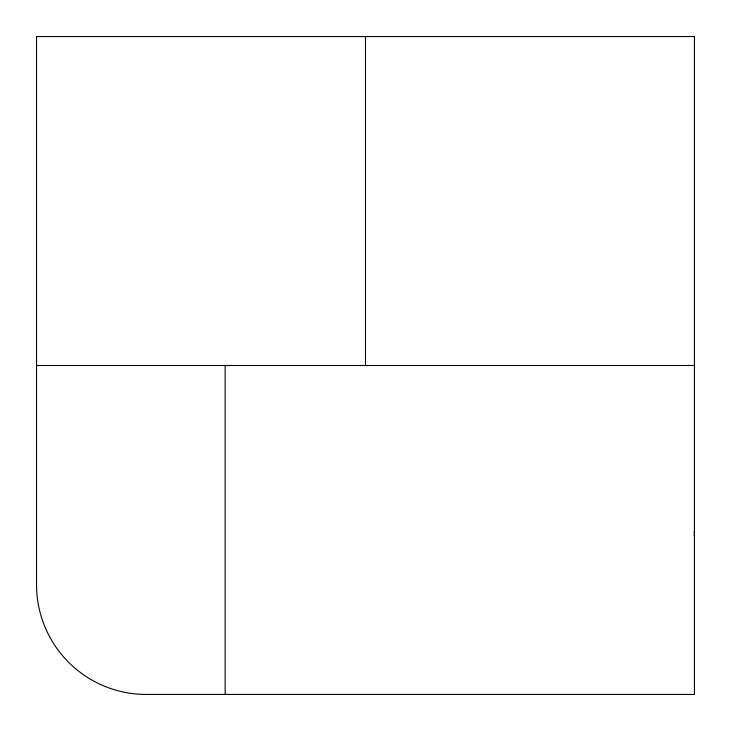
<?xml version="1.0" encoding="UTF-8"?>
<svg xmlns="http://www.w3.org/2000/svg" width="731" height="731" viewBox="0 0 731 731"><rect width="100%" height="100%" fill="white"/><g stroke="black" fill="none" stroke-linecap="round" stroke-linejoin="round"><path stroke-width="1.1" d="M36.55 365.5L694.45 365.5M365.5 36.55L365.5 365.5M225.148 365.5L225.148 694.45M694.103 531.556A5.482 5.482 0 0 1 694.103 535.384M694.45 36.55L36.55 36.55L36.55 584.8A109.65 109.65 0 0 0 146.2 694.45L694.45 694.45L694.45 36.55"/></g></svg>
